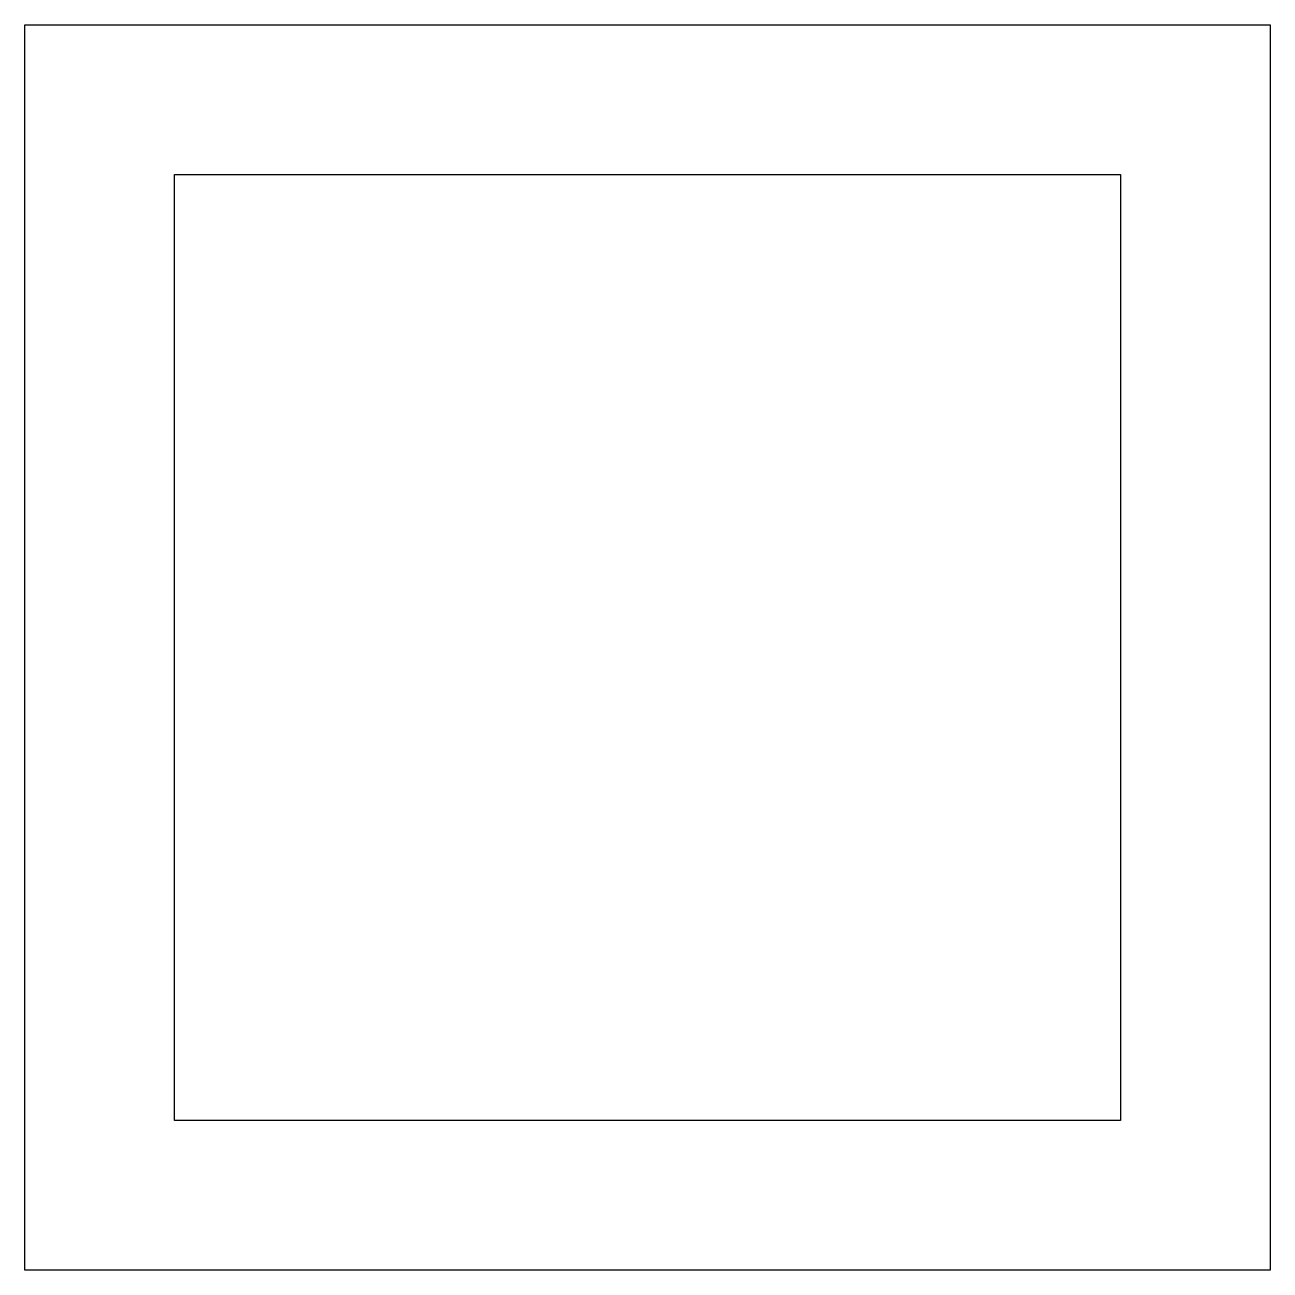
# Model space of a CAD drawing. Header units: inches. Extents: x -12 to 13.4, y 0.1 to 25.5.
import ezdxf

# ---------------------------------------------------------------- set-up
doc = ezdxf.new("R2010")
doc.units = ezdxf.units.IN
doc.header["$MEASUREMENT"] = 0

msp = doc.modelspace()

# ---------------------------------------------------------------- linework, layer by layer
at = {"color": 7}
for p, q in [((-11.999, 25.461), (13.401, 25.461)), ((-11.999, 0.061), (-11.999, 25.461)), ((13.401, 25.461), (13.401, 0.061)), ((-8.949, 22.411), (10.351, 22.411)), ((-8.949, 3.111), (-8.949, 22.411)), ((10.351, 22.411), (10.351, 3.111)), ((10.351, 3.111), (-8.949, 3.111)), ((13.401, 0.061), (-11.999, 0.061))]:
    msp.add_line(p, q, dxfattribs=at)

doc.saveas('drawing.dxf')
